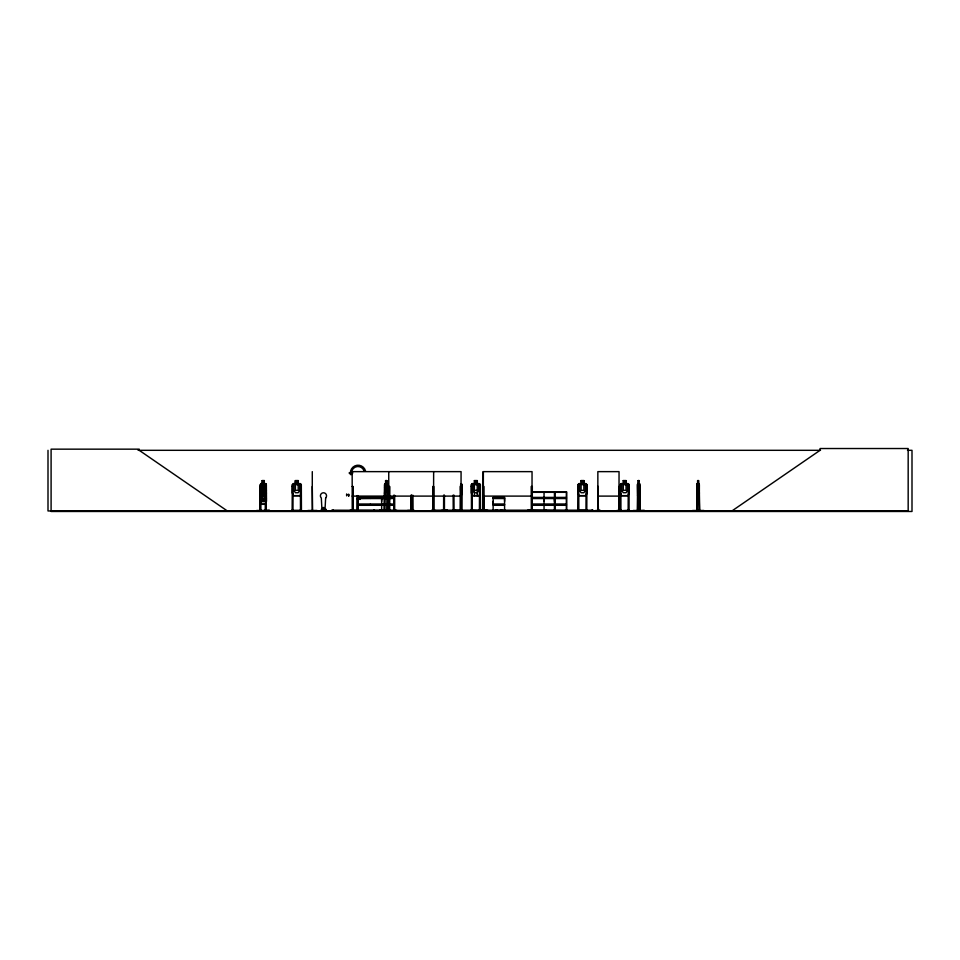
<?xml version="1.0" encoding="UTF-8"?>
<svg xmlns="http://www.w3.org/2000/svg" width="960" height="960" viewBox="0 0 960 960"><rect width="100%" height="100%" fill="white"/><g stroke="black" fill="none" stroke-linecap="round" stroke-linejoin="round"><path stroke-width="1.44" d="M370.104 498.54L357.408 498.636L358.308 498.444M381.636 501.36L381.636 498.54L370.392 498.54M493.14 504.168L493.14 498.54L504.588 498.54L504.576 504.168L493.14 504.168L493.152 501.36M504.576 501.36L504.576 498.54M544.044 501.36L544.044 498.54L544.044 504.168M554.424 501.36L554.424 498.54L532.812 498.54M555.084 504.168L555.084 498.54L566.532 498.54L566.532 504.168L555.084 504.168L555.096 501.36M566.52 498.54L566.52 504.168M307.86 510.504L317.028 510.468M357.42 499.272L360.156 499.368M478.932 510.948L488.1 510.504L478.932 510.504M532.812 505.296L554.436 505.296L554.436 510.72L527.58 510.456L536.748 510.84M353.052 510.504L353.04 486.504L352.164 486.504M362.316 510.948L349.848 510.468L397.02 510.504L392.436 510.96M263.424 500.124L263.352 499.608M699.012 495.732L699.408 492.744M632.964 510.948L644.664 510.948M633.096 510.504L644.532 510.504L633.108 510.96M692.532 510.504L703.968 510.504M387.36 495.636L387.372 483.6M387.816 492.732L387.384 495.732L384.792 495.732M323.16 508.092L323.748 508.356M379.812 510.948L379.86 510.324M379.968 510.888L379.98 510.072M388.524 510.888L388.656 510.072M595.56 510.888L600.204 510.456L595.596 510.96M595.56 510.504L600.18 510.468M265.668 501.6L266.352 498.588L265.74 501.6L260.988 501.6L260.364 498.6L261.06 501.6M265.692 504.204L266.352 501.3L265.74 504.312L261.06 504.312M265.584 495.732L266.352 492.744L265.656 495.732L260.844 495.732L260.292 492.744M492.516 510.888L505.404 510.96M492.528 510.504L505.44 510.504M638.256 483.6L637.308 484.668L637.668 495.732M637.68 483.6L637.356 510.96L637.992 510.072M697.692 483.6L696.744 484.668L696.828 510.96M697.116 483.6L696.84 484.668M256.56 510.504L269.604 510.504L256.56 510.84M407.568 510.492L414.3 510.456L331.656 510.204L331.656 510.96M370.692 510.888L391.872 510.96M384.504 510.96L384.456 484.668L385.656 483.6M384.552 492.744L384.888 495.732L384.9 483.6M301.32 492.744L300.288 495.732L293.22 495.732L292.296 492.744L292.392 484.716L293.256 483.6L295.308 483.6L295.308 480.588L298.308 480.588L298.212 483.696L299.712 484.704L299.712 490.32L298.212 492.732L295.404 492.732L293.904 490.32L293.904 484.704L295.404 483.696L295.404 480.684L298.212 480.684M461.112 495.636L462.12 492.732L462.216 484.656L461.148 483.6M461.184 495.732L462.216 492.744M474.432 495.732L474.324 480.588L477.336 480.588L477.336 483.6L479.292 483.6L480.348 484.656L480.252 492.732L479.244 495.636L472.32 495.636M480.348 492.744L479.316 495.732L472.248 495.732L471.312 492.744L471.324 484.668L472.272 483.6L474.432 483.6M581.076 480.684L583.884 480.684L583.884 483.696L585.384 484.704L585.384 490.32L583.884 492.732L581.076 492.732L579.564 490.32L579.564 484.704L581.076 483.696L580.968 480.588L583.98 480.588L583.98 483.6L585.936 483.6L586.992 484.656L586.992 492.744L585.888 495.636L578.964 495.636M586.992 492.744L585.96 495.732L578.892 495.732L577.968 492.744L577.968 484.668L578.916 483.6L580.968 483.6M349.812 510.888L397.044 510.888M572.676 510.948L567.408 510.696M386.844 510.888L386.856 510.204M357.192 510.456L357.264 495.672M411.576 510.912L411.708 495.336M412.008 510.84L412.044 510.072M482.988 510.84L483.12 471.636L532.044 471.636L531.996 510.96M261.072 489.456L260.364 490.536L261.108 489.564M265.8 492.168L261.072 492.168L260.52 493.236M261.156 492.168L260.508 493.284L261.132 504.312M260.94 483.6L260.22 484.668L260.184 510.96M578.064 484.716L578.964 483.696L585.888 483.696L586.896 484.704L586.8 510.96M321.528 508.968L321.204 510.564C319.008 511.332 325.008 509.184 325.632 510.24M325.536 510.948L325.764 508.968L326.076 510.96L320.916 510.96M322.164 510.936L321.204 510.564M324.888 510.564L324.288 510.948L325.548 510.24M262.428 489.564L261.432 490.56L261.432 496.176L262.428 498.588L264.288 498.588L265.284 496.176L265.284 490.56L264.288 489.564M264.264 480.684L262.308 480.684L262.38 483.696L261.372 484.704L261.372 490.32L262.38 492.732L264.264 492.732L265.272 490.32L265.272 484.704L264.264 483.696L264.252 480.588L262.236 480.588M731.928 510.96L820.056 450.312L820.056 448.524L908.172 448.524L908.172 510.96L48 510.96L48 450.312M474.432 483.696L472.92 484.704L472.92 490.32L474.432 492.732L477.24 492.732L478.74 490.32L478.74 484.704L477.24 483.696M452.904 510.9L453.036 510.072M577.692 510.9L577.908 486.504L578.736 486.504L578.832 510.96M619.86 510.9L620.088 486.504L620.916 486.504L620.916 510.96M138.096 450.312L820.512 450.312M907.5 450.312L912 450.312L912 511.476L51.096 511.476L51.096 449.16L139.224 449.16L139.224 450.312L227.34 510.96M387.468 483.6L386.664 483.6L386.748 480.588L385.56 480.588L385.692 492.732L386.712 492.732L387.264 490.32L386.712 483.696M638.16 480.588L639.108 480.588M385.596 480.684L386.712 480.684M474.432 480.684L477.24 480.684L477.24 495.732M623.256 480.684L626.064 480.684L626.064 483.696L627.564 484.704L627.564 490.32L626.064 492.732L623.256 492.732L621.744 490.32L621.744 484.704L623.256 483.696L623.148 480.588L626.16 480.588L626.16 483.6L628.116 483.6L629.172 484.656L629.172 492.744L628.14 495.732L621.072 495.732L620.148 492.744L620.148 484.668L621.096 483.6L623.148 483.6M638.184 480.684L639.084 480.684M697.62 480.684L698.52 480.684M386.532 481.188L385.872 481.188L386.532 482.196M260.856 483.6L262.308 483.6M298.308 483.6L300.264 483.6L301.32 484.656L301.44 510.9M639.012 483.6L639.936 484.704L639.984 510.96M698.448 483.6L699.372 484.704L699.3 510.96M260.892 483.696L265.608 483.696M293.292 483.696L300.216 483.696L301.224 484.704M384.816 483.696L387.456 483.696M621.144 483.696L628.068 483.696L629.076 484.704L629.076 510.96L629.172 510.072L628.152 510.072M637.596 483.696L639.648 483.696M697.032 483.696L699.084 483.696M265.56 483.6L266.352 484.656L266.496 501.312M474.432 484.704L477.24 484.704M262.356 486.444L264.432 486.444L264.36 492.264M262.428 486.552L264.36 486.552M265.416 486.504L266.208 486.504M292.236 486.504L293.064 486.504L292.968 510.96M301.224 486.504L300.396 486.504L300.492 510.96M312.276 486.504L312.6 510.96M387.708 486.504L387.372 510.96L387.324 510.072M388.74 486.504L389.628 486.504L389.592 510.96M461.076 486.504L460.248 486.504L460.152 510.96M462.12 486.504L461.28 486.504L461.28 510.888M471.348 486.504L472.176 486.504L472.272 510.96M480.336 486.504L479.508 486.504L479.412 510.96M483.12 486.504L483.948 486.504L484.044 510.96M586.896 486.504L586.068 486.504L585.972 510.96M597.852 486.504L598.416 510.96M629.076 486.504L628.248 486.504L628.152 510.96M696.828 486.504L697.392 510.96M699.144 486.504L699.708 510.96L699.072 510.072M384.552 487.512L387.876 487.512M262.44 489.156L264.504 489.156M261 489.456L262.44 489.456M264.36 489.456L265.716 489.456L266.424 490.524L265.644 489.456M261.036 489.564L265.692 489.564M262.38 490.32L264.264 490.32L264.264 484.704L262.38 484.704L262.428 496.176L264.288 496.176L264.288 490.56L262.428 490.56M474.432 490.32L477.24 490.32M532.608 491.772L554.436 491.772M555.084 491.772L566.544 491.772M532.608 491.964L554.436 492L554.424 497.412L532.812 497.412M532.824 492.324L554.424 492.324M555.096 492.324L566.52 492.324L566.52 497.412L555.084 497.412L555.084 492L566.544 491.964L566.532 497.412M696.84 492.744L697.104 495.732L699.108 495.732M266.424 493.224L265.716 492.168M260.892 495.636L265.608 495.636M293.292 495.636L300.216 495.636M384.816 495.636L387.456 495.636M628.068 495.636L621.144 495.636L620.244 492.732M637.596 495.636L639.648 495.636M697.032 495.636L699.084 495.636M637.572 495.732L639.672 495.732L639.564 483.6M352.164 496.104L461.076 496.104M483.12 496.104L532.044 496.104M597.852 496.104L619.044 496.104M358.86 497.412L370.104 497.412M370.392 497.412L381.648 497.412M381.924 497.412L392.604 497.412M493.14 497.412L504.588 497.412M358.776 497.808L392.688 497.808M493.056 497.808L504.66 497.808M532.728 497.808L554.508 497.808M555.012 497.808L566.616 497.808M358.776 498.156L392.688 498.156M493.056 498.156L504.66 498.156M532.728 498.156L554.508 498.156M555.012 498.156L566.616 498.156M381.924 498.54L392.604 498.54M265.764 504.204L261.108 504.204L260.58 501.3M358.86 504.168L370.104 504.168M370.392 504.168L381.648 504.168L381.648 498.54M381.924 504.168L392.604 504.168M532.812 504.168L554.436 504.168L554.436 498.54M358.776 504.552L392.688 504.552M493.056 504.552L504.66 504.552M532.728 504.552L554.508 504.552M555.012 504.552L566.616 504.552M358.776 504.9L392.688 504.9M493.056 504.9L504.66 504.9M532.728 504.9L554.508 504.9M555.012 504.9L566.616 504.9M358.86 505.296L370.104 505.296M370.392 505.296L381.648 505.296L381.648 510.72M381.924 505.296L392.604 505.296M566.532 510.72L566.532 505.296L555.084 505.296L555.084 510.72L572.796 510.948M322.308 509.988L323.076 509.988M260.82 510.072L259.884 510.072L259.884 510.96L259.944 486.504L260.736 486.504L260.808 510.96M265.356 510.072L266.28 510.072M292.14 510.072L293.16 510.072L293.16 510.96M301.32 510.072L300.3 510.072L300.3 510.96M597.804 510.072L598.416 510.072M618.636 510.072L619.248 510.072M619.992 510.072L621.012 510.072L621.012 510.96M639.636 510.072L640.308 510.072M696.756 510.072L697.428 510.072M269.568 510.456L256.596 510.96M293.16 510.324L300.3 510.324M432.048 510.468L435.648 510.504M441.06 510.96L447.78 510.504L441.144 510.9M454.056 510.324L461.16 510.456M472.272 510.324L488.928 510.96M565.152 510.312L566.508 510.312M578.832 510.324L585.972 510.324M628.152 510.324L616.86 510.96M447.78 510.504L441.072 510.456M527.58 510.504L554.424 510.564M555.096 510.564L567.192 510.696M616.884 510.492L621.504 510.492L616.92 510.9M492.528 510.84L505.452 510.888M532.26 510.888L532.32 486.504L531.216 486.504L531.324 510.96M480.48 510.888L480.348 484.656L479.244 483.696L472.32 483.696L471.42 484.716L471.444 510.96M358.236 510.888L358.188 495.672M461.112 483.696L462.12 484.704L462.024 510.96M264.444 492.264L265.44 493.272L265.44 498.888L264.444 501.3L262.572 501.3L261.576 498.888L262.572 489.252M266.352 484.656L265.632 483.6L264.252 483.6L264.324 480.588M698.424 483.696L698.424 492.732L697.62 492.732L697.2 490.32M638.988 483.696L639.42 490.32L638.988 492.732L638.184 492.732L638.256 480.588M699 483.6L699.42 510.96M260.364 492.732L260.964 495.636M699.072 510.072L699.108 510.96M698.544 483.6L698.544 480.588L697.596 480.588L697.248 510.96M698.448 480.588L698.52 483.696M697.056 486.504L697.08 510.96M640.248 510.96L640.248 486.504L639.672 510.96M639.816 510.072L639.864 510.96M639.012 480.588L639.084 483.696M637.932 495.132L637.956 510.96M637.764 510.072L637.812 510.96M637.692 486.504L637.644 510.96M628.344 510.072L628.344 510.96M620.184 510.072L620.184 510.96M619.248 510.96L619.212 486.504L618.648 510.96M618.984 510.96L619.044 471.636L597.852 471.636L597.876 510.96M618.852 486.504L618.804 510.96M598.212 486.504L598.26 510.96M598.02 486.504L598.02 510.96M593.004 510.96L593.004 510.204L431.724 510.204L431.724 510.96M592.332 510.204L592.332 510.96M586.992 510.072L586.992 510.96M586.164 510.072L586.164 510.96M578.64 510.072L578.64 510.96M578.004 510.072L578.004 510.96M566.52 505.296L566.52 510.564M546.168 510.204L546.168 510.96M545.016 510.204L545.016 510.96M544.056 492L544.044 497.412M544.056 505.296L544.056 510.72M532.38 510.072L532.488 510.96M531.912 510.072L531.912 510.96M531.12 510.072L531.132 510.96M504.588 510.72L504.576 505.296L493.14 505.296L493.14 510.72M501.804 510.072L501.768 510.96M501.528 510.072L501.588 510.96M501.384 510.072L501.42 510.96M501.288 510.072L501.24 510.96M501.012 510.072L500.976 510.96M496.992 510.96L496.932 510.072L496.74 510.96M496.584 510.072L496.536 510.96M496.44 510.072L496.392 510.96M496.188 510.072L496.128 510.96M486.072 510.204L486.072 510.96M484.224 510.204L484.224 510.96M483.768 510.072L483.852 510.96M483.684 495.336L483.672 510.96M483.36 471.636L483.348 510.96M483.312 510.072L483.216 510.96M482.436 510.204L482.364 510.96M480.24 510.072L480.324 510.96M479.604 510.072L479.676 510.96M472.08 510.072L472.08 510.96M471.252 510.072L471.228 510.96M462.204 510.072L462.204 510.96M461.376 510.072L461.376 510.96M460.98 510.96L461.076 471.636L352.164 471.636L352.224 510.96M460.608 484.704L460.608 490.32M460.332 510.072L460.344 510.96M455.496 510.204L455.496 510.96M453.96 495.132L454.056 510.96M453.864 510.072L453.864 510.96M453.132 495.132L453.228 510.96M444.444 495.336L444.456 510.96M444.216 495.336L444.276 510.96M444.012 510.072L443.976 510.96M443.88 495.336L443.808 510.96M443.652 495.336L443.58 510.96M433.86 510.96L433.776 486.504L432.888 486.504L432.924 510.96L433.008 486.504M433.644 471.636L433.536 510.96L433.524 510.072M433.14 510.072L433.14 510.96M413.34 510.204L413.34 510.96M412.968 495.336L413.064 510.96M412.872 510.072L412.872 510.96M412.14 495.336L412.236 510.96M411.768 510.072L411.768 510.96M411.468 495.336L411.336 510.96L411.132 495.336M411.072 510.072L410.94 510.96M410.904 495.336L410.844 510.96M394.776 510.072L394.776 510.96M394.692 495.336L394.692 510.96M394.404 510.072L394.428 510.96M393.972 495.336L394.104 510.96M393.816 495.336L393.732 510.96M389.508 486.504L389.388 510.96M388.98 510.072L389.004 510.96M388.74 471.636L388.788 510.96M388.26 510.204L388.26 510.96M387.732 510.072L387.756 510.96L387.732 484.704M387.108 495.132L387.072 510.96M386.664 480.588L386.628 483.696M384.792 510.96L384.756 486.504L384.156 510.96L384.108 510.072M384.54 510.072L384.588 510.96M380.784 510.072L380.736 510.96L380.58 510.072M380.436 510.072L380.472 510.96M380.28 510.072L380.244 510.96M374.568 510.324L374.568 510.96M374.448 510.072L374.364 510.96M374.184 510.072L374.16 510.96M373.956 510.072L373.992 510.96M373.788 510.072L373.86 510.96M373.668 510.072L373.692 510.96M358.056 495.588L357.996 510.96M357.42 495.588L357.36 510.96M353.568 510.204L353.568 510.96M352.884 486.504L352.884 510.96M352.452 510.072L352.428 510.96M352.08 510.072L352.08 510.96M351.78 510.204L351.78 510.96M333.432 510.204L333.432 510.96M332.688 510.204L332.688 510.96M324.192 510.24L324.192 507.564L322.788 507.564L322.788 510.24M312.288 471.636L312.276 510.96M301.128 510.072L301.128 510.96M292.332 510.072L292.332 510.96M292.296 484.668L292.14 510.96M266.268 484.656L266.172 510.96M265.968 486.504L265.968 490.812M265.968 500.892L266.04 510.96M265.872 510.072L265.788 510.96M265.656 486.504L265.584 510.96M265.416 503.772L265.356 510.96M262.308 480.588L262.308 483.696M260.712 510.072L260.568 510.96M260.364 484.716L260.364 510.96M365.532 470.952A7.704 7.704 0 0 0 350.376 472.956L349.104 472.956L350.952 474.732L352.812 472.956L351.528 472.956A6.432 6.432 0 0 1 364.176 471.288M346.668 494.604C346.68 498.612 346.68 491.964 346.668 494.604M348.708 494.328L348.72 496.044L348.708 494.328M325.644 498L325.008 509.784L321.948 509.784L321.312 498A3.06 3.06 0 0 1 321.312 493.668A3.06 3.06 0 0 1 325.632 493.668A3.06 3.06 0 0 1 325.632 498M265.2 497.472L263.472 494.652L261.744 497.58L263.04 493.992L261.9 490.5L263.436 493.308L265.128 490.548L263.868 494.016L265.2 497.472M263.928 481.188L262.716 481.188L262.716 482.196L263.928 482.196L263.928 481.188M297.708 481.188L295.908 481.188L295.908 482.196L297.708 482.196L297.708 481.188M476.736 481.188L474.936 481.188L474.936 482.196L476.736 482.196L476.736 481.188M583.38 481.188L581.58 481.188L581.58 482.196L583.38 482.196L583.38 481.188M625.56 481.188L623.76 481.188L623.76 482.196L625.56 482.196L625.56 481.188M638.844 481.188L638.328 482.196L638.844 481.188M698.28 481.188L697.764 482.196L698.28 481.188M298.212 484.704L295.404 484.704L295.404 490.32L298.212 490.32L298.212 484.704M386.712 484.704L385.692 484.704L385.692 490.32L386.712 490.32L386.712 484.704M583.884 484.704L581.076 484.704L581.076 490.32L583.884 490.32L583.884 484.704M626.064 484.704L623.256 484.704L623.256 490.32L626.064 490.32L626.064 484.704M638.988 484.704L638.184 484.704L638.184 490.32L638.988 490.32L638.988 484.704M698.424 484.704L697.62 484.704L697.62 490.32L698.424 490.32L698.424 484.704M263.952 487.056L262.764 487.056L262.764 488.052L263.952 488.052L263.952 487.056M264.108 489.756L262.908 489.756L262.908 490.764L264.108 490.764L264.108 489.756M264.444 493.272L262.572 493.272L262.572 498.888L264.444 498.888L264.444 493.272M591.972 510.96L591.972 510.204L591.864 510.96"/></g></svg>
